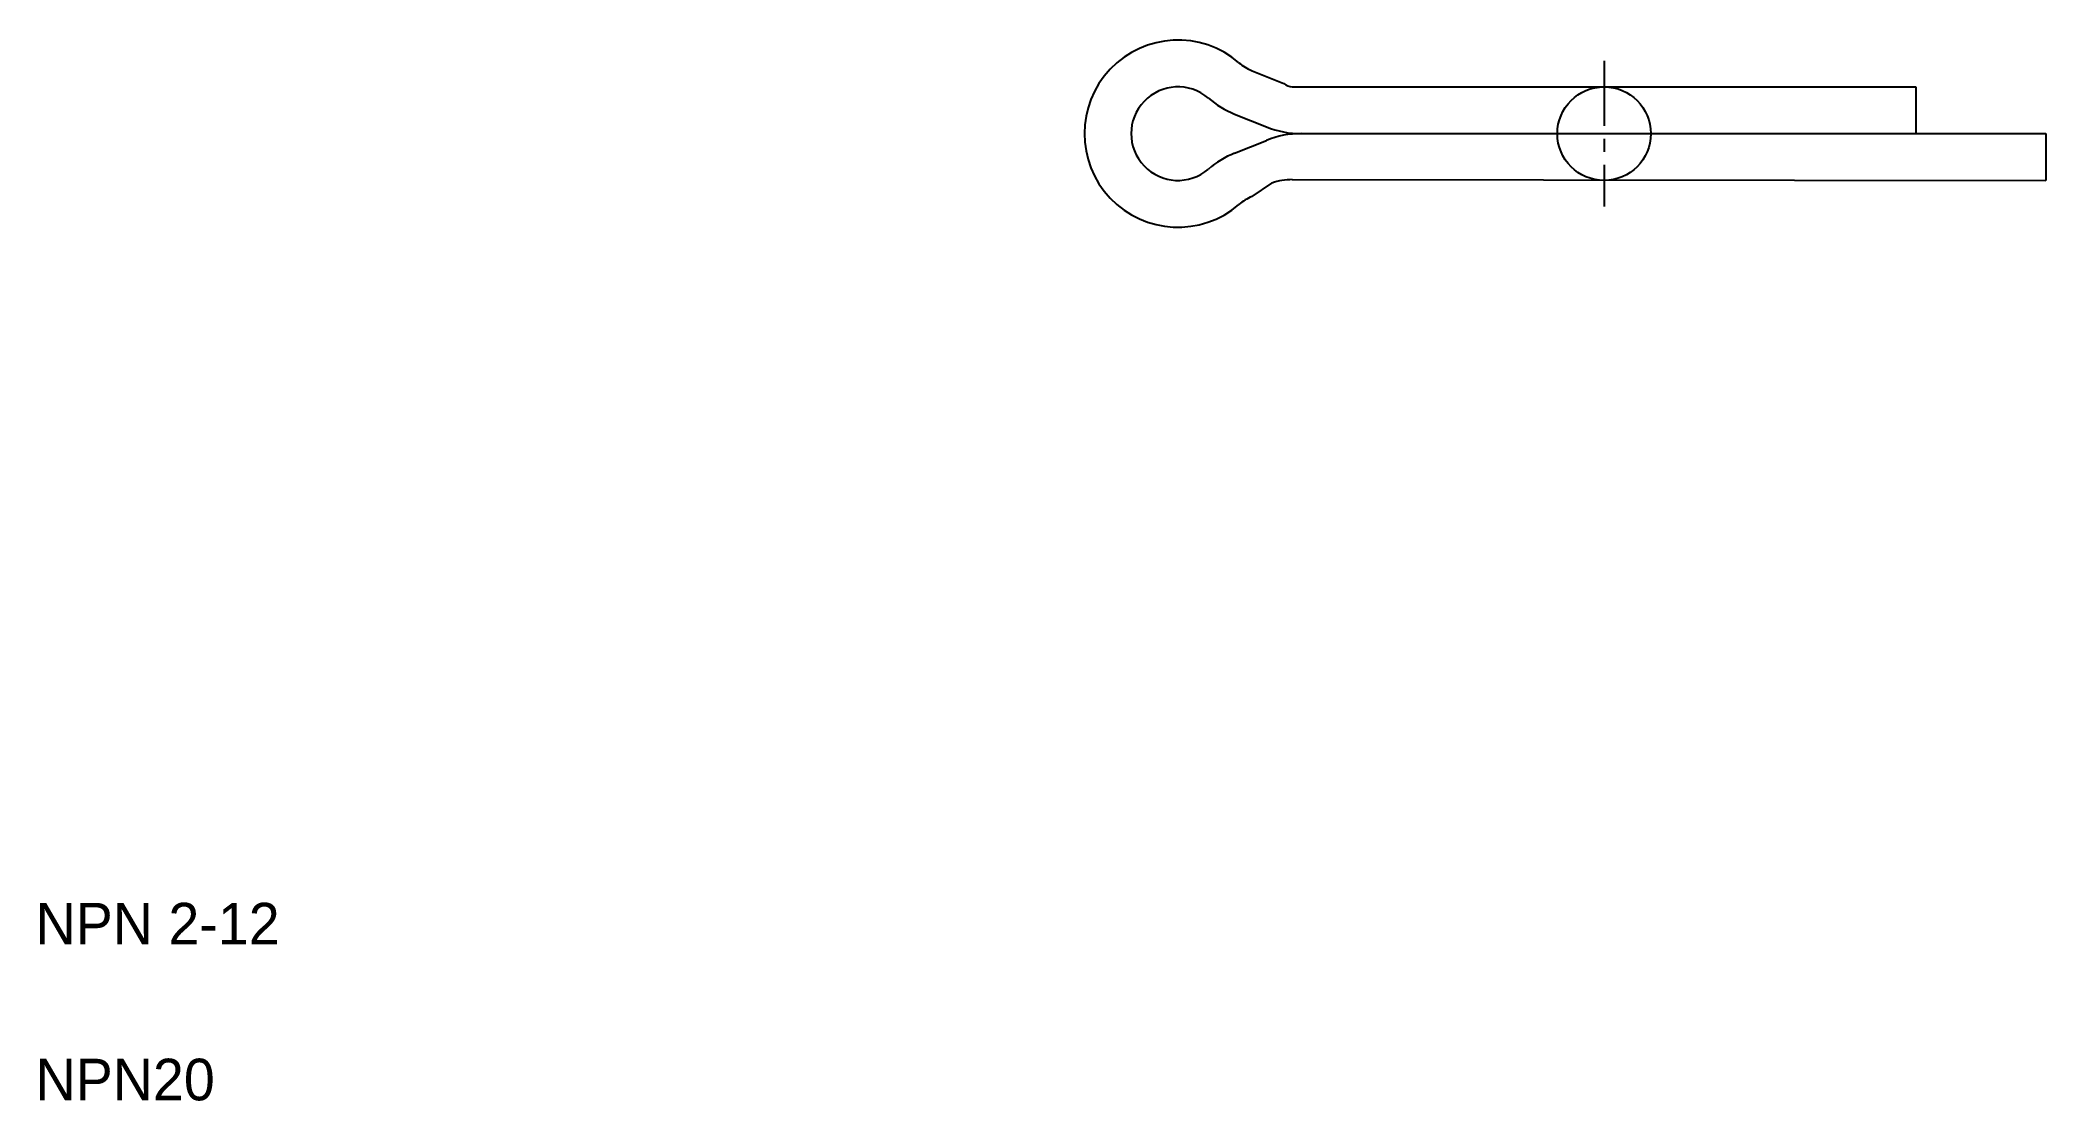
# Model space of a CAD drawing. Extents: x 2.1 to 40.7, y 2 to 22.4.
import ezdxf

# ---------------------------------------------------------------- set-up
doc = ezdxf.new("R2010")
doc.units = 0
doc.linetypes.add('CENTER', pattern=[2, 1.25, -0.25, 0.25, -0.25])
doc.layers.get('0').update_dxf_attribs({"linetype": 'CONTINUOUS'})
doc.layers.add('CENTER', color=1, linetype='CENTER')

msp = doc.modelspace()

# ---------------------------------------------------------------- linework, layer by layer
at = {"color": 7, "linetype": 'CONTINUOUS'}
for p, q in [((25.407, 21.816), (26.02, 21.57)), ((25.535, 21.765), (25.858, 21.635)), ((26.181, 21.505), (38.181, 21.505)), ((38.181, 21.505), (38.181, 20.605)), ((25.071, 20.981), (25.684, 20.735)), ((25.071, 20.229), (25.684, 20.475)), ((26.355, 20.605), (40.681, 20.605)), ((40.681, 20.605), (40.681, 19.705)), ((26.181, 19.719), (40.681, 19.705)), ((29.806, 19.715), (29.806, 19.715)), ((33.431, 19.712), (33.431, 19.712)), ((25.407, 19.394), (25.789, 19.654))]:
    msp.add_line(p, q, dxfattribs=at)
at = {"color": 3, "linetype": 'CONTINUOUS'}
msp.add_circle((32.181, 20.605), 0.9, dxfattribs=at)
at = {"color": 7, "linetype": 'CONTINUOUS'}
for centre, radius, start, end in [((23.981, 20.605), 1.8, 49.2814, 310.7186), ((25.742, 22.651), 0.9, 229.2814, 248.097), ((23.981, 20.605), 0.9, 49.2814, 310.7186), ((25.742, 22.651), 1.8, 229.2814, 248.097), ((26.182, 21.754), 0.246, 228.5363, 270.6259), ((26.355, 22.405), 1.8, 248.097, 270), ((26.355, 18.805), 1.8, 90, 111.903), ((25.742, 18.559), 1.8, 111.903, 130.7186), ((26.18, 18.507), 1.212, 89.946, 108.8153), ((25.742, 18.559), 0.9, 111.903, 130.7186)]:
    msp.add_arc(centre, radius, start, end, dxfattribs=at)
at = {"layer": 'CENTER', "color": 1, "linetype": 'CENTER'}
msp.add_line((32.181, 22.005), (32.181, 19.205), dxfattribs=at)

# ---------------------------------------------------------------- texts
at = {"color": 7, "linetype": 'CONTINUOUS'}
for s, p in [('NPN 2-12', (2, 5)), ('NPN20', (2, 2))]:
    msp.add_text(s, height=0.8, dxfattribs=at).set_placement(p)

doc.saveas('drawing.dxf')
